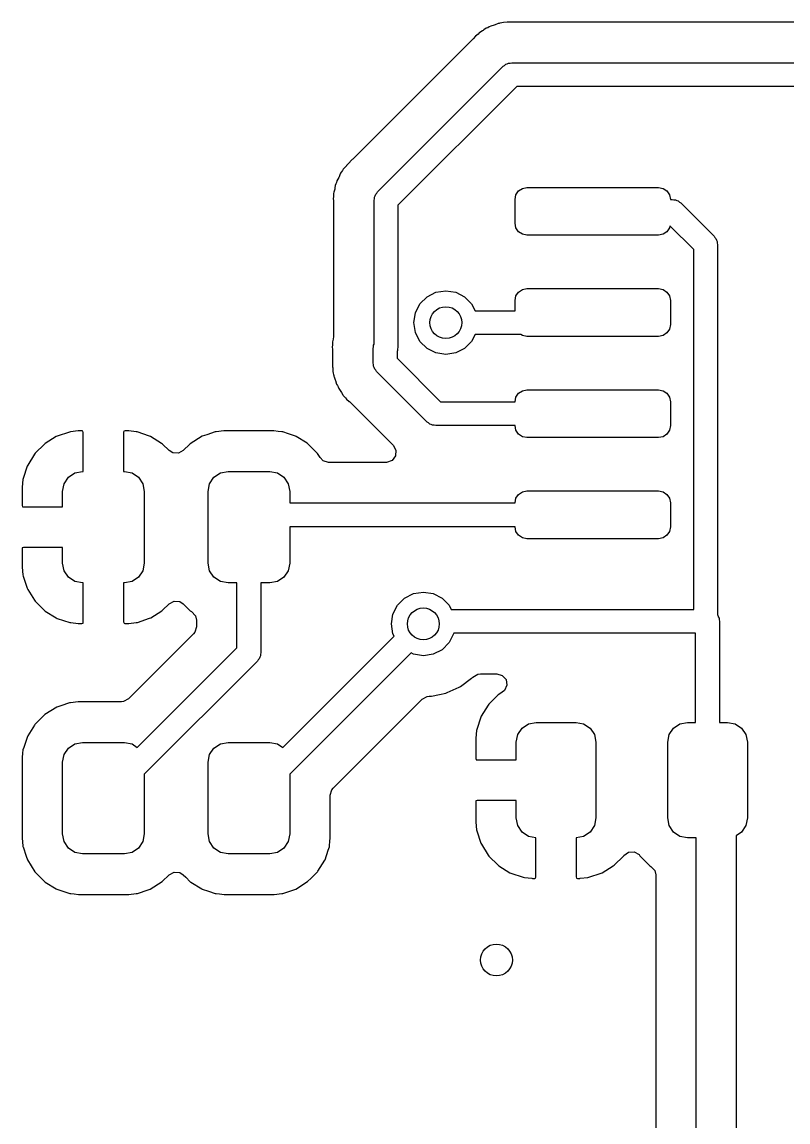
# Model space of a CAD drawing. Extents: x 51 to 243, y -135 to -54.
# Drawn here: x 214.39 to 224, y -87.76 to -73.95 of the extents above; entities that cross this region are included whole.
import ezdxf

# ---------------------------------------------------------------- set-up
doc = ezdxf.new("R2010")
doc.units = 0
doc.layers.add('BLACK', color=7, linetype='CONTINUOUS')

msp = doc.modelspace()

# ---------------------------------------------------------------- linework, layer by layer
at = {"layer": 'BLACK', "linetype": 'CONTINUOUS'}
for p, q in [((220.273, -74.0019), (220.255, -74.0128)), ((220.318, -73.989), (220.273, -74.0019)), ((220.329, -73.9851), (220.318, -73.989)), ((220.365, -73.971), (220.329, -73.9851)), ((220.372, -73.9681), (220.365, -73.971)), ((220.365, -73.971), (220.365, -73.971)), ((220.38, -73.9671), (220.372, -73.9681)), ((220.386, -73.9663), (220.38, -73.9671)), ((220.38, -73.9671), (220.38, -73.9671)), ((220.393, -73.9654), (220.386, -73.9663)), ((220.413, -73.9614), (220.393, -73.9654)), ((220.433, -73.9554), (220.413, -73.9614)), ((220.479, -73.954), (220.433, -73.9554)), ((220.491, -73.9531), (220.479, -73.954)), ((220.496, -73.9525), (220.491, -73.9531)), ((220.525, -73.9525), (220.496, -73.9525)), ((220.529, -73.9524), (220.525, -73.9525)), ((220.599, -73.9502), (220.529, -73.9524)), ((220.607, -73.9519), (220.599, -73.9502)), ((220.619, -73.9525), (220.607, -73.9519)), ((220.607, -73.9519), (220.607, -73.9519)), ((226.478, -73.9525), (220.619, -73.9525)), ((220.083, -74.1272), (220.053, -74.1628)), ((220.1, -74.1146), (220.083, -74.1272)), ((220.115, -74.1017), (220.1, -74.1146)), ((220.13, -74.0865), (220.115, -74.1017)), ((220.137, -74.0825), (220.13, -74.0865)), ((220.17, -74.063), (220.137, -74.0825)), ((220.137, -74.0825), (220.137, -74.0825)), ((220.18, -74.0565), (220.17, -74.063)), ((220.188, -74.0506), (220.18, -74.0565)), ((220.217, -74.0294), (220.188, -74.0506)), ((220.237, -74.0215), (220.217, -74.0294)), ((220.255, -74.0128), (220.237, -74.0215)), ((220.045, -74.1715), (218.553, -75.6638)), ((220.053, -74.1628), (220.045, -74.1715)), ((218.854, -76.0814), (220.431, -74.5049)), ((220.431, -74.5049), (220.448, -74.4951)), ((220.448, -74.4951), (220.462, -74.4811)), ((220.462, -74.4811), (220.481, -74.476)), ((220.481, -74.476), (220.498, -74.4661)), ((220.498, -74.4661), (220.518, -74.4661)), ((220.518, -74.4661), (220.537, -74.461)), ((220.537, -74.461), (226.503, -74.461)), ((220.599, -74.761), (219.11, -76.2496)), ((226.353, -74.761), (220.599, -74.761)), ((218.553, -75.6638), (218.544, -75.6718)), ((218.42, -75.8043), (218.413, -75.8162)), ((218.424, -75.7974), (218.42, -75.8043)), ((218.42, -75.8043), (218.42, -75.8043)), ((218.455, -75.7637), (218.424, -75.7974)), ((218.463, -75.7547), (218.455, -75.7637)), ((218.466, -75.7512), (218.463, -75.7545)), ((218.463, -75.7545), (218.463, -75.7547)), ((218.486, -75.7306), (218.466, -75.7512)), ((218.489, -75.7278), (218.486, -75.7306)), ((218.532, -75.6819), (218.489, -75.7278)), ((218.537, -75.6761), (218.532, -75.6819)), ((218.532, -75.6819), (218.532, -75.6819)), ((218.544, -75.6718), (218.537, -75.6761)), ((218.544, -75.6718), (218.544, -75.6718)), ((218.343, -75.9432), (218.338, -75.9639)), ((218.366, -75.9027), (218.343, -75.9432)), ((218.371, -75.892), (218.366, -75.9027)), ((218.386, -75.8569), (218.371, -75.892)), ((218.389, -75.8496), (218.386, -75.8569)), ((218.386, -75.8569), (218.386, -75.8569)), ((218.399, -75.8371), (218.389, -75.8496)), ((218.402, -75.8327), (218.399, -75.8371)), ((218.413, -75.8162), (218.402, -75.8327)), ((218.313, -76.0596), (218.306, -76.0871)), ((218.316, -76.0479), (218.313, -76.0596)), ((218.318, -76.0337), (218.316, -76.0479)), ((218.323, -76.0023), (218.318, -76.0337)), ((218.332, -75.9826), (218.323, -76.0023)), ((218.338, -75.9639), (218.332, -75.9826)), ((218.845, -76.0985), (218.854, -76.0814)), ((220.589, -76.1196), (220.622, -76.0709)), ((220.622, -76.0709), (220.671, -76.0384)), ((220.671, -76.0384), (220.728, -76.027)), ((220.728, -76.027), (222.378, -76.027)), ((222.378, -76.027), (222.435, -76.0384)), ((222.435, -76.0384), (222.484, -76.0709)), ((222.484, -76.0709), (222.517, -76.1196)), ((218.3, -76.1455), (218.297, -76.1667)), ((218.297, -76.1667), (218.3, -76.1956)), ((218.302, -76.1258), (218.3, -76.1455)), ((218.3, -76.1956), (218.301, -76.2126)), ((218.301, -76.2126), (218.302, -76.2245)), ((218.306, -76.0871), (218.302, -76.1043)), ((218.302, -76.1043), (218.302, -76.1258)), ((218.81, -76.1875), (218.816, -76.1684)), ((218.81, -77.9953), (218.81, -76.1875)), ((218.816, -76.1487), (218.825, -76.1316)), ((218.816, -76.1684), (218.816, -76.1487)), ((218.825, -76.1316), (218.831, -76.1125)), ((218.831, -76.1125), (218.845, -76.0985)), ((220.578, -76.177), (220.589, -76.1196)), ((220.578, -76.477), (220.578, -76.177)), ((222.517, -76.1196), (222.528, -76.177)), ((222.528, -76.177), (222.551, -76.177)), ((222.551, -76.177), (222.57, -76.1821)), ((222.57, -76.1821), (222.59, -76.1821)), ((222.59, -76.1821), (222.607, -76.192)), ((222.607, -76.192), (222.626, -76.1971)), ((222.626, -76.1971), (222.64, -76.2111)), ((222.64, -76.2111), (222.657, -76.2209)), ((222.657, -76.2209), (223.075, -76.6387)), ((218.302, -76.2245), (218.302, -77.8992)), ((219.11, -76.2496), (219.11, -78.0345)), ((220.589, -76.5344), (220.578, -76.477)), ((220.622, -76.5831), (220.589, -76.5344)), ((220.671, -76.6156), (220.622, -76.5831)), ((220.728, -76.627), (220.671, -76.6156)), ((222.378, -76.627), (220.728, -76.627)), ((222.435, -76.6156), (222.378, -76.627)), ((222.484, -76.5831), (222.435, -76.6156)), ((222.517, -76.5344), (222.484, -76.5831)), ((222.522, -76.5096), (222.517, -76.5344)), ((222.819, -76.8069), (222.522, -76.5096)), ((223.075, -76.6387), (223.085, -76.6558)), ((223.085, -76.6558), (223.099, -76.6698)), ((223.099, -76.6698), (223.104, -76.6889)), ((223.104, -76.6889), (223.114, -76.706)), ((223.114, -76.706), (223.114, -76.7257)), ((223.114, -76.7257), (223.119, -76.7448)), ((223.119, -76.7448), (223.119, -81.3939)), ((222.819, -81.323), (222.819, -76.8069)), ((219.586, -77.3436), (219.71, -77.324)), ((219.71, -77.324), (219.834, -77.3436)), ((220.622, -77.3409), (220.671, -77.3084)), ((220.671, -77.3084), (220.728, -77.297)), ((220.728, -77.297), (222.378, -77.297)), ((222.378, -77.297), (222.435, -77.3084)), ((222.435, -77.3084), (222.484, -77.3409)), ((219.386, -77.4889), (219.475, -77.4004)), ((219.475, -77.4004), (219.586, -77.3436)), ((219.834, -77.3436), (219.945, -77.4004)), ((219.945, -77.4004), (220.034, -77.4889)), ((220.578, -77.447), (220.589, -77.3896)), ((220.578, -77.574), (220.578, -77.447)), ((220.589, -77.3896), (220.622, -77.3409)), ((222.484, -77.3409), (222.517, -77.3896)), ((222.517, -77.3896), (222.528, -77.447)), ((222.528, -77.447), (222.528, -77.747)), ((219.31, -77.724), (219.33, -77.6004)), ((219.33, -77.6004), (219.386, -77.4889)), ((220.034, -77.4889), (220.077, -77.574)), ((220.077, -77.574), (220.578, -77.574)), ((219.33, -77.8476), (219.31, -77.724)), ((219.386, -77.9591), (219.33, -77.8476)), ((220.077, -77.874), (220.034, -77.9591)), ((220.653, -77.874), (220.077, -77.874)), ((220.671, -77.8856), (220.653, -77.874)), ((222.484, -77.8531), (222.435, -77.8856)), ((222.517, -77.8044), (222.484, -77.8531)), ((222.528, -77.747), (222.517, -77.8044)), ((218.288, -78.0049), (218.285, -78.0261)), ((218.29, -77.9852), (218.288, -78.0049)), ((218.298, -77.9305), (218.29, -77.9638)), ((218.29, -77.9638), (218.29, -77.9852)), ((218.302, -77.8992), (218.298, -77.9305)), ((218.803, -78.0081), (218.81, -77.9953)), ((218.803, -78.0279), (218.803, -78.0081)), ((219.475, -78.0476), (219.386, -77.9591)), ((220.034, -77.9591), (219.945, -78.0476)), ((220.728, -77.897), (220.671, -77.8856)), ((222.378, -77.897), (220.728, -77.897)), ((222.435, -77.8856), (222.378, -77.897)), ((218.285, -78.0261), (218.288, -78.0615)), ((218.288, -78.0615), (218.289, -78.0721)), ((218.289, -78.0721), (218.29, -78.084)), ((218.29, -78.1499), (218.289, -78.1618)), ((218.29, -78.084), (218.29, -78.1499)), ((218.798, -78.047), (218.803, -78.0279)), ((218.798, -78.232), (218.798, -78.047)), ((219.105, -78.0733), (219.098, -78.0861)), ((219.098, -78.0861), (219.098, -78.1699)), ((219.11, -78.0345), (219.105, -78.0535)), ((219.105, -78.0535), (219.105, -78.0733)), ((219.586, -78.1044), (219.475, -78.0476)), ((219.71, -78.124), (219.586, -78.1044)), ((219.834, -78.1044), (219.71, -78.124)), ((219.945, -78.0476), (219.834, -78.1044)), ((218.289, -78.1618), (218.287, -78.1695)), ((218.287, -78.1695), (218.287, -78.1775)), ((218.287, -78.1775), (218.289, -78.2404)), ((218.289, -78.2404), (218.29, -78.2443)), ((218.29, -78.2443), (218.29, -78.2734)), ((218.29, -78.2734), (218.29, -78.2778)), ((218.29, -78.2778), (218.291, -78.2897)), ((218.291, -78.2897), (218.292, -78.3358)), ((218.803, -78.2511), (218.798, -78.232)), ((218.803, -78.2708), (218.803, -78.2511)), ((218.813, -78.2879), (218.803, -78.2708)), ((218.818, -78.307), (218.813, -78.2879)), ((219.098, -78.1699), (219.645, -78.717)), ((218.292, -78.3358), (218.298, -78.3564)), ((218.298, -78.3564), (218.298, -78.3564)), ((218.298, -78.3564), (218.302, -78.3758)), ((218.302, -78.3758), (218.304, -78.3886)), ((218.304, -78.3886), (218.305, -78.3971)), ((218.305, -78.3971), (218.308, -78.4044)), ((218.308, -78.4044), (218.308, -78.4044)), ((218.308, -78.4044), (218.322, -78.44)), ((218.832, -78.321), (218.818, -78.307)), ((218.842, -78.3381), (218.832, -78.321)), ((219.477, -78.9731), (218.842, -78.3381)), ((218.322, -78.44), (218.326, -78.4512)), ((218.326, -78.4512), (218.339, -78.4956)), ((218.339, -78.4956), (218.35, -78.5141)), ((218.35, -78.5141), (218.358, -78.5318)), ((218.358, -78.5318), (218.366, -78.5518)), ((218.366, -78.5518), (218.392, -78.587)), ((220.671, -78.5784), (220.728, -78.567)), ((220.728, -78.567), (222.378, -78.567)), ((222.378, -78.567), (222.435, -78.5784)), ((218.392, -78.587), (218.394, -78.5891)), ((218.394, -78.5891), (218.4, -78.599)), ((218.4, -78.599), (218.42, -78.632)), ((218.42, -78.632), (218.42, -78.632)), ((218.42, -78.632), (218.424, -78.6388)), ((218.424, -78.6388), (218.439, -78.654)), ((218.439, -78.654), (218.452, -78.669)), ((218.452, -78.669), (218.464, -78.6864)), ((218.464, -78.6864), (218.496, -78.7123)), ((220.578, -78.717), (220.589, -78.6596)), ((220.589, -78.6596), (220.622, -78.6109)), ((220.622, -78.6109), (220.671, -78.5784)), ((222.435, -78.5784), (222.484, -78.6109)), ((222.484, -78.6109), (222.517, -78.6596)), ((222.517, -78.6596), (222.528, -78.717)), ((218.496, -78.7123), (218.5, -78.7158)), ((218.5, -78.7158), (218.509, -78.7238)), ((218.509, -78.7238), (219.048, -79.2634)), ((219.645, -78.717), (220.578, -78.717)), ((222.528, -78.717), (222.528, -79.017)), ((219.494, -78.9829), (219.477, -78.9731)), ((219.508, -78.9969), (219.494, -78.9829)), ((214.99, -79.0971), (214.836, -79.1486)), ((215.004, -79.0943), (214.99, -79.0971)), ((215.099, -79.0843), (215.004, -79.0943)), ((215.106, -79.084), (215.099, -79.0843)), ((215.148, -79.084), (215.106, -79.084)), ((215.156, -79.0857), (215.148, -79.084)), ((215.157, -79.0869), (215.156, -79.0857)), ((215.161, -79.1021), (215.157, -79.0869)), ((215.161, -79.592), (215.161, -79.1021)), ((215.671, -79.0899), (215.669, -79.0975)), ((215.669, -79.0975), (215.669, -79.592)), ((215.672, -79.0885), (215.671, -79.0899)), ((215.688, -79.084), (215.672, -79.0885)), ((215.725, -79.084), (215.688, -79.084)), ((215.732, -79.0843), (215.725, -79.084)), ((215.826, -79.094), (215.732, -79.0843)), ((215.839, -79.0969), (215.826, -79.094)), ((215.994, -79.148), (215.839, -79.0969)), ((216.815, -79.0967), (216.712, -79.1311)), ((216.822, -79.0945), (216.815, -79.0967)), ((216.815, -79.0967), (216.815, -79.0967)), ((216.829, -79.0938), (216.822, -79.0945)), ((216.924, -79.0838), (216.829, -79.0938)), ((216.829, -79.0938), (216.829, -79.0938)), ((216.928, -79.0835), (216.924, -79.0838)), ((216.924, -79.0838), (216.924, -79.0838)), ((217.553, -79.0835), (216.928, -79.0835)), ((217.608, -79.0891), (217.553, -79.0835)), ((217.651, -79.0935), (217.608, -79.0891)), ((217.658, -79.0942), (217.651, -79.0935)), ((217.651, -79.0935), (217.651, -79.0935)), ((217.664, -79.0964), (217.658, -79.0942)), ((217.738, -79.1208), (217.664, -79.0964)), ((217.664, -79.0964), (217.664, -79.0964)), ((217.826, -79.1499), (217.738, -79.1208)), ((219.527, -79.002), (219.508, -78.9969)), ((219.544, -79.0119), (219.527, -79.002)), ((219.564, -79.0119), (219.544, -79.0119)), ((219.583, -79.017), (219.564, -79.0119)), ((220.578, -79.017), (219.583, -79.017)), ((220.589, -79.0744), (220.578, -79.017)), ((220.622, -79.1231), (220.589, -79.0744)), ((222.517, -79.0744), (222.484, -79.1231)), ((222.528, -79.017), (222.517, -79.0744)), ((214.674, -79.2491), (214.559, -79.3638)), ((214.685, -79.2401), (214.674, -79.2491)), ((214.823, -79.1548), (214.685, -79.2401)), ((214.836, -79.1486), (214.823, -79.1548)), ((216.007, -79.1542), (215.994, -79.148)), ((216.145, -79.2392), (216.007, -79.1542)), ((216.156, -79.2483), (216.145, -79.2392)), ((216.239, -79.3306), (216.156, -79.2483)), ((216.498, -79.2487), (216.417, -79.3305)), ((216.504, -79.2435), (216.498, -79.2487)), ((216.654, -79.1504), (216.504, -79.2435)), ((216.712, -79.1311), (216.654, -79.1504)), ((217.832, -79.1537), (217.826, -79.1499)), ((217.97, -79.2389), (217.832, -79.1537)), ((217.832, -79.1537), (217.832, -79.1537)), ((217.976, -79.2427), (217.97, -79.2389)), ((218.101, -79.3677), (217.976, -79.2427)), ((220.671, -79.1556), (220.622, -79.1231)), ((220.728, -79.167), (220.671, -79.1556)), ((222.378, -79.167), (220.728, -79.167)), ((222.435, -79.1556), (222.378, -79.167)), ((222.484, -79.1231), (222.435, -79.1556)), ((214.55, -79.3752), (214.465, -79.5132)), ((214.559, -79.3638), (214.55, -79.3752)), ((216.284, -79.3595), (216.239, -79.3306)), ((216.355, -79.3645), (216.284, -79.3595)), ((216.417, -79.3305), (216.355, -79.3645)), ((218.133, -79.4188), (218.101, -79.3677)), ((219.077, -79.3965), (219.035, -79.4534)), ((219.048, -79.2634), (219.082, -79.3257)), ((219.082, -79.3257), (219.077, -79.3965)), ((214.459, -79.5264), (214.408, -79.6807)), ((214.465, -79.5132), (214.459, -79.5264)), ((218.172, -79.4585), (218.133, -79.4188)), ((218.24, -79.4785), (218.172, -79.4585)), ((218.959, -79.4785), (218.24, -79.4785)), ((218.968, -79.4782), (218.959, -79.4785)), ((219.035, -79.4534), (218.968, -79.4782)), ((214.922, -79.7463), (214.976, -79.6652)), ((214.976, -79.6652), (215.057, -79.611)), ((215.057, -79.611), (215.153, -79.592)), ((215.153, -79.592), (215.161, -79.592)), ((215.669, -79.592), (215.678, -79.592)), ((215.678, -79.592), (215.774, -79.611)), ((215.774, -79.611), (215.855, -79.6652)), ((215.855, -79.6652), (215.909, -79.7463)), ((216.747, -79.7463), (216.801, -79.6652)), ((216.801, -79.6652), (216.882, -79.611)), ((216.882, -79.611), (216.978, -79.592)), ((216.978, -79.592), (217.503, -79.592)), ((217.503, -79.592), (217.599, -79.611)), ((217.599, -79.611), (217.68, -79.6652)), ((217.68, -79.6652), (217.734, -79.7463)), ((214.405, -79.6941), (214.395, -79.7884)), ((214.395, -79.7884), (214.395, -79.7949)), ((214.395, -79.7949), (214.395, -80.0199)), ((214.408, -79.6807), (214.405, -79.6941)), ((214.903, -79.842), (214.922, -79.7463)), ((215.909, -79.7463), (215.928, -79.842)), ((216.728, -79.842), (216.747, -79.7463)), ((217.734, -79.7463), (217.753, -79.842)), ((214.903, -80.038), (214.903, -79.842)), ((215.928, -79.842), (215.928, -80.742)), ((216.728, -80.742), (216.728, -79.842)), ((217.753, -79.842), (217.753, -79.987)), ((220.578, -79.987), (220.589, -79.9296)), ((220.589, -79.9296), (220.622, -79.8809)), ((220.622, -79.8809), (220.671, -79.8484)), ((220.671, -79.8484), (220.728, -79.837)), ((220.728, -79.837), (222.378, -79.837)), ((222.378, -79.837), (222.435, -79.8484)), ((222.435, -79.8484), (222.484, -79.8809)), ((222.484, -79.8809), (222.517, -79.9296)), ((222.517, -79.9296), (222.528, -79.987)), ((214.395, -80.0199), (214.399, -80.0351)), ((214.399, -80.0351), (214.401, -80.0363)), ((214.401, -80.0363), (214.409, -80.038)), ((214.409, -80.038), (214.903, -80.038)), ((217.753, -79.987), (220.578, -79.987)), ((222.528, -79.987), (222.528, -80.287)), ((220.578, -80.287), (217.753, -80.287)), ((217.753, -80.287), (217.753, -80.742)), ((220.589, -80.3444), (220.578, -80.287)), ((220.622, -80.3931), (220.589, -80.3444)), ((222.517, -80.3444), (222.484, -80.3931)), ((222.528, -80.287), (222.517, -80.3444)), ((220.671, -80.4256), (220.622, -80.3931)), ((220.728, -80.437), (220.671, -80.4256)), ((222.378, -80.437), (220.728, -80.437)), ((222.435, -80.4256), (222.378, -80.437)), ((222.484, -80.3931), (222.435, -80.4256)), ((214.397, -80.5519), (214.395, -80.5595)), ((214.395, -80.5595), (214.395, -80.7891)), ((214.398, -80.5505), (214.397, -80.5519)), ((214.413, -80.546), (214.398, -80.5505)), ((214.903, -80.546), (214.413, -80.546)), ((214.903, -80.742), (214.903, -80.546)), ((214.922, -80.8377), (214.903, -80.742)), ((215.928, -80.742), (215.909, -80.8377)), ((216.747, -80.8377), (216.728, -80.742)), ((217.753, -80.742), (217.734, -80.8377)), ((214.395, -80.7891), (214.395, -80.7956)), ((214.395, -80.7956), (214.405, -80.8912)), ((214.405, -80.8912), (214.408, -80.9046)), ((214.408, -80.9046), (214.46, -81.0588)), ((214.976, -80.9188), (214.922, -80.8377)), ((215.909, -80.8377), (215.855, -80.9188)), ((216.801, -80.9188), (216.747, -80.8377)), ((217.734, -80.8377), (217.68, -80.9188)), ((215.057, -80.973), (214.976, -80.9188)), ((215.153, -80.992), (215.057, -80.973)), ((215.161, -80.992), (215.153, -80.992)), ((215.161, -81.4865), (215.161, -80.992)), ((215.678, -80.992), (215.669, -80.992)), ((215.669, -80.992), (215.669, -81.4819)), ((215.774, -80.973), (215.678, -80.992)), ((215.855, -80.9188), (215.774, -80.973)), ((216.882, -80.973), (216.801, -80.9188)), ((216.978, -80.992), (216.882, -80.973)), ((217.09, -80.992), (216.978, -80.992)), ((217.09, -81.8059), (217.09, -80.992)), ((217.503, -80.992), (217.391, -80.992)), ((217.391, -80.992), (217.391, -81.868)), ((217.599, -80.973), (217.503, -80.992)), ((217.68, -80.9188), (217.599, -80.973)), ((214.46, -81.0588), (214.466, -81.072)), ((214.466, -81.072), (214.551, -81.2098)), ((219.104, -81.2706), (219.193, -81.1821)), ((219.193, -81.1821), (219.304, -81.1253)), ((219.304, -81.1253), (219.428, -81.1058)), ((219.428, -81.1058), (219.551, -81.1253)), ((219.551, -81.1253), (219.663, -81.1821)), ((219.663, -81.1821), (219.751, -81.2706)), ((214.551, -81.2098), (214.56, -81.2212)), ((214.56, -81.2212), (214.675, -81.3357)), ((216.157, -81.3349), (216.238, -81.2535)), ((216.238, -81.2535), (216.301, -81.2195)), ((216.301, -81.2195), (216.372, -81.2245)), ((216.372, -81.2245), (216.417, -81.2534)), ((216.417, -81.2534), (216.5, -81.3361)), ((219.047, -81.3821), (219.104, -81.2706)), ((219.751, -81.2706), (219.778, -81.323)), ((219.778, -81.323), (222.819, -81.323)), ((214.675, -81.3357), (214.686, -81.3448)), ((214.686, -81.3448), (214.824, -81.4298)), ((214.824, -81.4298), (214.837, -81.436)), ((214.837, -81.436), (214.992, -81.4871)), ((215.841, -81.4869), (215.995, -81.4354)), ((215.995, -81.4354), (216.008, -81.4292)), ((216.008, -81.4292), (216.146, -81.3439)), ((216.146, -81.3439), (216.157, -81.3349)), ((216.5, -81.3361), (216.5, -81.3361)), ((216.5, -81.3361), (216.505, -81.3413)), ((216.505, -81.3413), (216.522, -81.352)), ((216.522, -81.352), (216.57, -81.4048)), ((216.57, -81.4048), (216.582, -81.4593)), ((216.582, -81.4593), (216.582, -81.543)), ((219.028, -81.5057), (219.047, -81.3821)), ((223.119, -81.3939), (223.123, -81.398)), ((223.123, -81.398), (223.128, -81.4171)), ((223.128, -81.4171), (223.138, -81.4342)), ((223.138, -81.4342), (223.138, -81.4539)), ((223.138, -81.4539), (223.143, -81.473)), ((214.992, -81.4871), (215.005, -81.49)), ((215.005, -81.49), (215.099, -81.4997)), ((215.099, -81.4997), (215.106, -81.5)), ((215.106, -81.5), (215.143, -81.5)), ((215.143, -81.5), (215.159, -81.4955)), ((215.159, -81.4955), (215.16, -81.4941)), ((215.16, -81.4941), (215.161, -81.4865)), ((215.669, -81.4819), (215.674, -81.4971)), ((215.674, -81.4971), (215.675, -81.4983)), ((215.675, -81.4983), (215.683, -81.5)), ((215.683, -81.5), (215.725, -81.5)), ((215.725, -81.5), (215.732, -81.4997)), ((215.732, -81.4997), (215.827, -81.4897)), ((215.827, -81.4897), (215.841, -81.4869)), ((216.582, -81.543), (216.562, -81.6112)), ((219.047, -81.6294), (219.028, -81.5057)), ((223.143, -81.473), (223.143, -82.742)), ((216.545, -81.6321), (215.73, -82.4476)), ((216.562, -81.6112), (216.545, -81.6321)), ((217.665, -83.0564), (219.062, -81.659)), ((219.062, -81.659), (219.047, -81.6294)), ((219.751, -81.7409), (219.663, -81.8294)), ((219.808, -81.6294), (219.751, -81.7409)), ((219.809, -81.623), (219.808, -81.6294)), ((222.843, -81.623), (219.809, -81.623)), ((222.843, -82.742), (222.843, -81.623)), ((215.84, -83.0564), (217.09, -81.8059)), ((217.391, -81.868), (217.385, -81.8871)), ((219.275, -81.8711), (217.753, -83.3926)), ((219.304, -81.8862), (219.275, -81.8711)), ((219.663, -81.8294), (219.551, -81.8862)), ((217.347, -81.9741), (215.928, -83.3926)), ((217.356, -81.957), (217.347, -81.9741)), ((217.37, -81.943), (217.356, -81.957)), ((217.376, -81.9239), (217.37, -81.943)), ((217.385, -81.9068), (217.376, -81.9239)), ((217.385, -81.8871), (217.385, -81.9068)), ((219.428, -81.9057), (219.304, -81.8862)), ((219.551, -81.8862), (219.428, -81.9057)), ((220.049, -82.1732), (220.11, -82.1359)), ((220.11, -82.1359), (220.143, -82.1315)), ((220.143, -82.1315), (220.35, -82.1315)), ((220.35, -82.1315), (220.418, -82.1515)), ((220.418, -82.1515), (220.465, -82.2052)), ((219.878, -82.2996), (219.885, -82.2969)), ((219.885, -82.2969), (219.894, -82.29)), ((219.894, -82.29), (220.034, -82.1885)), ((220.034, -82.1885), (220.039, -82.1846)), ((220.039, -82.1846), (220.049, -82.1732)), ((220.475, -82.2754), (220.445, -82.34)), ((220.465, -82.2052), (220.475, -82.2754)), ((219.414, -82.4512), (219.476, -82.4171)), ((219.476, -82.4171), (219.503, -82.4142)), ((219.503, -82.4142), (219.523, -82.4142)), ((219.523, -82.4142), (219.53, -82.4129)), ((219.53, -82.4129), (219.632, -82.3912)), ((219.53, -82.4129), (219.53, -82.4129)), ((219.632, -82.3912), (219.71, -82.3745)), ((219.71, -82.3745), (219.725, -82.3678)), ((219.725, -82.3678), (219.878, -82.2996)), ((219.878, -82.2996), (219.878, -82.2996)), ((220.364, -82.3991), (220.249, -82.5138)), ((220.375, -82.3901), (220.364, -82.3991)), ((220.416, -82.3646), (220.375, -82.3901)), ((220.445, -82.34), (220.416, -82.3646)), ((214.829, -82.5515), (214.679, -82.6445)), ((214.88, -82.5345), (214.829, -82.5515)), ((214.99, -82.4977), (214.88, -82.5345)), ((214.997, -82.4955), (214.99, -82.4977)), ((214.99, -82.4977), (214.99, -82.4977)), ((215.004, -82.4948), (214.997, -82.4955)), ((215.099, -82.4848), (215.004, -82.4948)), ((215.004, -82.4948), (215.004, -82.4948)), ((215.103, -82.4845), (215.099, -82.4848)), ((215.099, -82.4848), (215.099, -82.4848)), ((215.641, -82.4845), (215.103, -82.4845)), ((215.667, -82.4816), (215.641, -82.4845)), ((215.73, -82.4476), (215.667, -82.4816)), ((218.298, -83.5664), (219.414, -82.4512)), ((220.24, -82.5252), (220.155, -82.6632)), ((220.249, -82.5138), (220.24, -82.5252)), ((214.66, -82.6632), (214.554, -82.7697)), ((214.673, -82.6497), (214.66, -82.6632)), ((214.679, -82.6445), (214.673, -82.6497)), ((220.149, -82.6764), (220.098, -82.8307)), ((220.155, -82.6632), (220.149, -82.6764)), ((214.55, -82.7759), (214.468, -82.909)), ((214.554, -82.7697), (214.55, -82.7759)), ((214.55, -82.7759), (214.55, -82.7759)), ((220.095, -82.8441), (220.085, -82.9384)), ((220.098, -82.8307), (220.095, -82.8441)), ((220.612, -82.8963), (220.666, -82.8152)), ((220.666, -82.8152), (220.747, -82.761)), ((220.747, -82.761), (220.843, -82.742)), ((220.843, -82.742), (221.343, -82.742)), ((221.343, -82.742), (221.439, -82.761)), ((221.439, -82.761), (221.52, -82.8152)), ((221.52, -82.8152), (221.574, -82.8963)), ((222.512, -82.8963), (222.566, -82.8152)), ((222.566, -82.8152), (222.647, -82.761)), ((222.647, -82.761), (222.743, -82.742)), ((222.743, -82.742), (222.843, -82.742)), ((223.143, -82.742), (223.243, -82.742)), ((223.243, -82.742), (223.339, -82.761)), ((223.339, -82.761), (223.42, -82.8152)), ((223.42, -82.8152), (223.474, -82.8963)), ((214.444, -82.971), (214.415, -83.0582)), ((214.461, -82.9203), (214.444, -82.971)), ((214.468, -82.909), (214.461, -82.9203)), ((220.085, -82.9384), (220.085, -82.9449)), ((220.085, -82.9449), (220.085, -83.1949)), ((220.593, -82.992), (220.612, -82.8963)), ((221.574, -82.8963), (221.593, -82.992)), ((222.493, -82.992), (222.512, -82.8963)), ((223.474, -82.8963), (223.493, -82.992)), ((214.402, -83.12), (214.394, -83.1926)), ((214.405, -83.095), (214.402, -83.12)), ((214.415, -83.0582), (214.405, -83.0881)), ((214.405, -83.0881), (214.405, -83.095)), ((214.405, -83.095), (214.405, -83.095)), ((214.922, -83.1473), (214.976, -83.0662)), ((214.976, -83.0662), (215.057, -83.012)), ((215.057, -83.012), (215.153, -82.993)), ((215.153, -82.993), (215.678, -82.993)), ((215.678, -82.993), (215.774, -83.012)), ((215.774, -83.012), (215.84, -83.0564)), ((216.747, -83.1473), (216.801, -83.0662)), ((216.801, -83.0662), (216.882, -83.012)), ((216.882, -83.012), (216.978, -82.993)), ((216.978, -82.993), (217.503, -82.993)), ((217.503, -82.993), (217.599, -83.012)), ((217.599, -83.012), (217.665, -83.0564)), ((220.593, -83.213), (220.593, -82.992)), ((221.593, -82.992), (221.593, -83.942)), ((222.493, -83.942), (222.493, -82.992)), ((223.493, -82.992), (223.493, -83.942)), ((214.394, -83.1926), (214.394, -84.1934)), ((214.903, -83.243), (214.922, -83.1473)), ((214.903, -84.143), (214.903, -83.243)), ((216.728, -83.243), (216.747, -83.1473)), ((216.728, -84.143), (216.728, -83.243)), ((220.085, -83.1949), (220.089, -83.2101)), ((220.089, -83.2101), (220.091, -83.2113)), ((220.091, -83.2113), (220.099, -83.213)), ((220.099, -83.213), (220.593, -83.213)), ((215.928, -83.3926), (215.928, -84.143)), ((217.753, -83.3926), (217.753, -84.143)), ((218.261, -83.6555), (218.282, -83.5873)), ((218.261, -84.1934), (218.261, -83.6555)), ((218.282, -83.5873), (218.298, -83.5664)), ((220.087, -83.7269), (220.085, -83.7345)), ((220.085, -83.7345), (220.085, -83.9891)), ((220.088, -83.7255), (220.087, -83.7269)), ((220.103, -83.721), (220.088, -83.7255)), ((220.593, -83.721), (220.103, -83.721)), ((220.593, -83.942), (220.593, -83.721)), ((220.612, -84.0377), (220.593, -83.942)), ((221.593, -83.942), (221.574, -84.0377)), ((222.512, -84.0377), (222.493, -83.942)), ((223.493, -83.942), (223.474, -84.0377)), ((220.085, -83.9891), (220.085, -83.9956)), ((220.085, -83.9956), (220.095, -84.0912)), ((220.095, -84.0912), (220.098, -84.1046)), ((220.666, -84.1188), (220.612, -84.0377)), ((221.574, -84.0377), (221.52, -84.1188)), ((222.566, -84.1188), (222.512, -84.0377)), ((223.474, -84.0377), (223.42, -84.1188)), ((214.394, -84.1934), (214.395, -84.1966)), ((214.395, -84.1966), (214.395, -84.1966)), ((214.395, -84.1966), (214.405, -84.292)), ((214.922, -84.2387), (214.903, -84.143)), ((215.928, -84.143), (215.909, -84.2387)), ((216.747, -84.2387), (216.728, -84.143)), ((217.753, -84.143), (217.734, -84.2387)), ((218.257, -84.236), (218.261, -84.1934)), ((220.098, -84.1046), (220.15, -84.2588)), ((220.747, -84.173), (220.666, -84.1188)), ((220.839, -84.1912), (220.747, -84.173)), ((220.839, -84.6865), (220.839, -84.1912)), ((221.439, -84.173), (221.347, -84.1912)), ((221.347, -84.1912), (221.347, -84.6819)), ((221.52, -84.1188), (221.439, -84.173)), ((222.647, -84.173), (222.566, -84.1188)), ((222.743, -84.192), (222.647, -84.173)), ((222.851, -84.192), (222.743, -84.192)), ((222.851, -92.56), (222.851, -84.192)), ((223.42, -84.1188), (223.351, -84.1647)), ((223.351, -84.1647), (223.351, -99.605)), ((214.405, -84.292), (214.405, -84.2992)), ((214.405, -84.2992), (214.408, -84.3057)), ((214.408, -84.3057), (214.408, -84.3057)), ((214.408, -84.3057), (214.446, -84.4196)), ((214.976, -84.3198), (214.922, -84.2387)), ((215.057, -84.374), (214.976, -84.3198)), ((215.855, -84.3198), (215.774, -84.374)), ((215.909, -84.2387), (215.855, -84.3198)), ((216.801, -84.3198), (216.747, -84.2387)), ((216.882, -84.374), (216.801, -84.3198)), ((217.68, -84.3198), (217.599, -84.374)), ((217.734, -84.2387), (217.68, -84.3198)), ((218.195, -84.4657), (218.235, -84.3468)), ((218.235, -84.3468), (218.249, -84.3044)), ((218.249, -84.3044), (218.251, -84.2979)), ((218.249, -84.3044), (218.249, -84.3044)), ((218.251, -84.2979), (218.252, -84.2865)), ((218.252, -84.2865), (218.257, -84.236)), ((220.15, -84.2588), (220.156, -84.272)), ((220.156, -84.272), (220.241, -84.4098)), ((222.002, -84.3702), (222.073, -84.3669)), ((222.073, -84.3669), (222.134, -84.4026)), ((214.446, -84.4196), (214.461, -84.4669)), ((214.461, -84.4669), (214.555, -84.6173)), ((215.153, -84.393), (215.057, -84.374)), ((215.678, -84.393), (215.153, -84.393)), ((215.774, -84.374), (215.678, -84.393)), ((216.978, -84.393), (216.882, -84.374)), ((217.503, -84.393), (216.978, -84.393)), ((217.599, -84.374), (217.503, -84.393)), ((218.106, -84.6101), (218.191, -84.472)), ((218.191, -84.472), (218.195, -84.4657)), ((218.191, -84.472), (218.191, -84.472)), ((220.241, -84.4098), (220.25, -84.4212)), ((220.25, -84.4212), (220.365, -84.5357)), ((221.822, -84.5349), (221.937, -84.4202)), ((221.937, -84.4202), (221.944, -84.4112)), ((221.944, -84.4112), (222.002, -84.3702)), ((222.134, -84.4026), (222.141, -84.4104)), ((222.141, -84.4104), (222.145, -84.4163)), ((222.145, -84.4163), (222.27, -84.5413)), ((214.555, -84.6173), (214.56, -84.6225)), ((214.56, -84.6225), (214.573, -84.636)), ((214.573, -84.636), (214.68, -84.7423)), ((216.239, -84.6549), (216.301, -84.6208)), ((216.301, -84.6208), (216.372, -84.6258)), ((216.372, -84.6258), (216.417, -84.6547)), ((218.023, -84.6958), (218.097, -84.6215)), ((218.097, -84.6215), (218.102, -84.6163)), ((218.102, -84.6163), (218.106, -84.6101)), ((220.365, -84.5357), (220.376, -84.5448)), ((220.376, -84.5448), (220.514, -84.6298)), ((220.514, -84.6298), (220.527, -84.636)), ((220.527, -84.636), (220.682, -84.6871)), ((221.506, -84.6869), (221.66, -84.6354)), ((221.66, -84.6354), (221.673, -84.6292)), ((221.673, -84.6292), (221.811, -84.5439)), ((221.811, -84.5439), (221.822, -84.5349)), ((222.27, -84.5413), (222.283, -84.5493)), ((222.283, -84.5493), (222.33, -84.602)), ((222.33, -84.602), (222.343, -84.6565)), ((214.68, -84.7423), (214.686, -84.7461)), ((214.686, -84.7461), (214.686, -84.7461)), ((214.686, -84.7461), (214.823, -84.8307)), ((216.002, -84.8345), (216.152, -84.7415)), ((216.152, -84.7415), (216.239, -84.6549)), ((216.417, -84.6547), (216.449, -84.6869)), ((216.449, -84.6869), (216.505, -84.7423)), ((216.505, -84.7423), (216.511, -84.7461)), ((216.511, -84.7461), (216.511, -84.7461)), ((216.511, -84.7461), (216.648, -84.8307)), ((217.827, -84.8345), (217.977, -84.7415)), ((217.977, -84.7415), (218.023, -84.6958)), ((220.682, -84.6871), (220.695, -84.69)), ((220.695, -84.69), (220.789, -84.6997)), ((220.789, -84.6997), (220.796, -84.7)), ((220.796, -84.7), (220.821, -84.7)), ((220.821, -84.7), (220.836, -84.6955)), ((220.836, -84.6955), (220.837, -84.6941)), ((220.837, -84.6941), (220.839, -84.6865)), ((221.347, -84.6819), (221.351, -84.6971)), ((221.351, -84.6971), (221.353, -84.6983)), ((221.353, -84.6983), (221.361, -84.7)), ((221.361, -84.7), (221.39, -84.7)), ((221.39, -84.7), (221.397, -84.6997)), ((221.397, -84.6997), (221.492, -84.6897)), ((221.492, -84.6897), (221.506, -84.6869)), ((222.343, -84.6565), (222.343, -91.9255)), ((214.823, -84.8307), (214.83, -84.8351)), ((214.83, -84.8351), (214.908, -84.861)), ((214.908, -84.861), (214.992, -84.8886)), ((214.992, -84.8886), (214.992, -84.8886)), ((214.992, -84.8886), (214.998, -84.8908)), ((214.998, -84.8908), (215.005, -84.8915)), ((215.005, -84.8915), (215.005, -84.8915)), ((215.005, -84.8915), (215.048, -84.8959)), ((215.048, -84.8959), (215.103, -84.9015)), ((215.103, -84.9015), (215.728, -84.9015)), ((215.728, -84.9015), (215.732, -84.9012)), ((215.732, -84.9012), (215.827, -84.8912)), ((215.732, -84.9012), (215.732, -84.9012)), ((215.827, -84.8912), (215.834, -84.8905)), ((215.827, -84.8912), (215.827, -84.8912)), ((215.834, -84.8905), (215.841, -84.8883)), ((215.841, -84.8883), (215.978, -84.8426)), ((215.841, -84.8883), (215.841, -84.8883)), ((215.978, -84.8426), (216.002, -84.8345)), ((216.648, -84.8307), (216.655, -84.8351)), ((216.655, -84.8351), (216.733, -84.861)), ((216.733, -84.861), (216.817, -84.8886)), ((216.817, -84.8886), (216.817, -84.8886)), ((216.817, -84.8886), (216.823, -84.8908)), ((216.823, -84.8908), (216.83, -84.8915)), ((216.83, -84.8915), (216.83, -84.8915)), ((216.83, -84.8915), (216.873, -84.8959)), ((216.873, -84.8959), (216.928, -84.9015)), ((216.928, -84.9015), (217.553, -84.9015)), ((217.553, -84.9015), (217.557, -84.9012)), ((217.557, -84.9012), (217.652, -84.8912)), ((217.557, -84.9012), (217.557, -84.9012)), ((217.652, -84.8912), (217.659, -84.8905)), ((217.652, -84.8912), (217.652, -84.8912)), ((217.659, -84.8905), (217.666, -84.8883)), ((217.666, -84.8883), (217.803, -84.8426)), ((217.666, -84.8883), (217.666, -84.8883)), ((217.803, -84.8426), (217.827, -84.8345))]:
    msp.add_line(p, q, dxfattribs=at)
at = {"layer": 'BLACK'}
for centre in [(219.71, -77.724), (219.428, -81.5057), (220.345, -85.725)]:
    msp.add_circle(centre, 0.2, dxfattribs=at)

doc.saveas('drawing.dxf')
